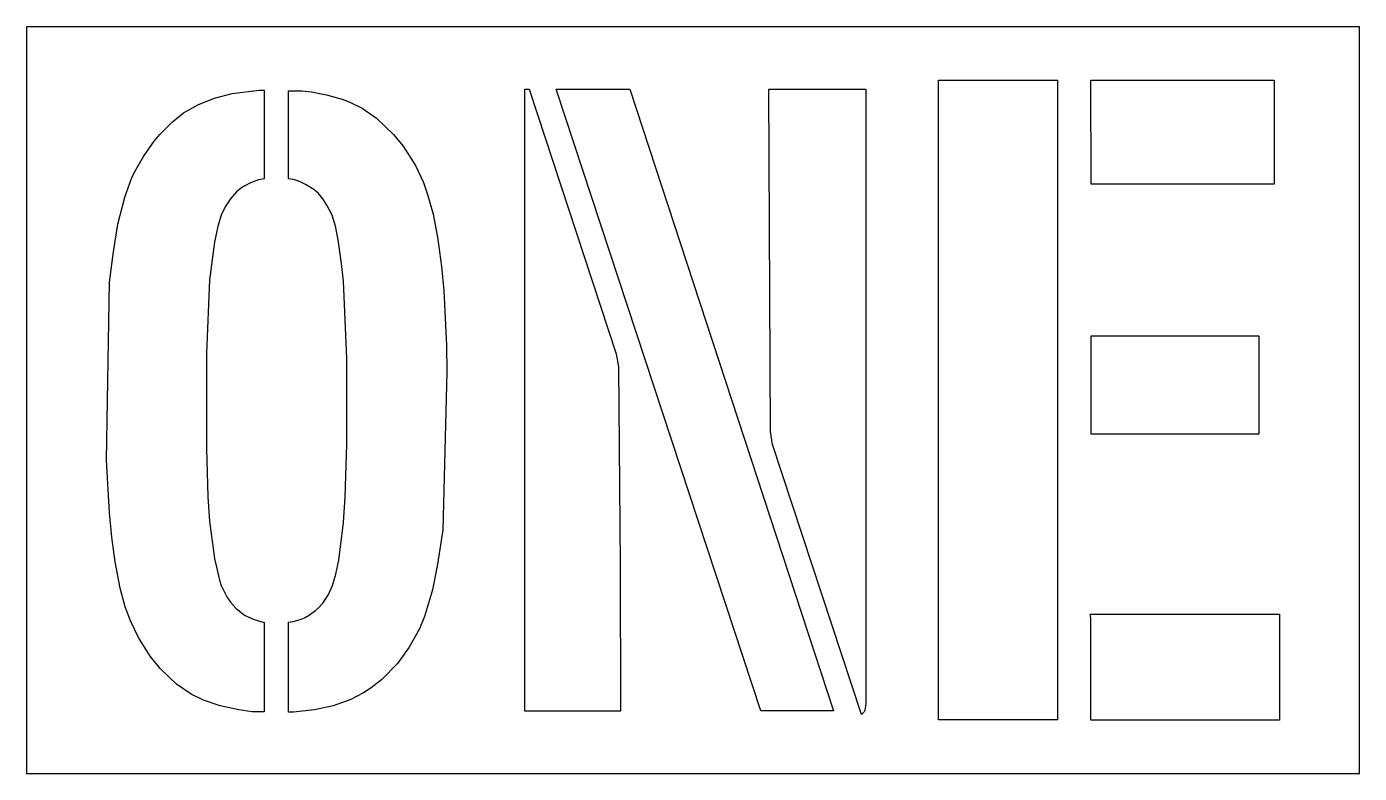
# Model space of a CAD drawing. Header units: inches. Extents: x 0 to 50, y 0 to 28.
import ezdxf

# ---------------------------------------------------------------- set-up
doc = ezdxf.new("R2010")
doc.units = ezdxf.units.IN
doc.header["$MEASUREMENT"] = 0
doc.layers.add('CUT', color=1, linetype='Continuous')

msp = doc.modelspace()

# ---------------------------------------------------------------- linework, layer by layer
at = {"layer": 'CUT'}
for points in [[(0, 0), (50, 0), (50, 28), (0, 28)], [(38.672, 26), (38.672, 2.001), (34.206, 2.001), (34.206, 26)], [(6.854, 18.503), (6.748, 15.751), (6.748, 12.183), (6.801, 10.363), (6.865, 9.453), (7.045, 8.055), (7.238, 7.24), (7.303, 7.046), (7.516, 6.619), (7.649, 6.422), (7.853, 6.2), (7.986, 6.079), (8.179, 5.936), (8.357, 5.84), (8.539, 5.771), (8.91, 5.66), (8.91, 2.304), (8.451, 2.304), (7.964, 2.379), (7.254, 2.529), (6.635, 2.742), (6.169, 2.974), (5.628, 3.342), (5.015, 3.931), (4.637, 4.397), (4.19, 5.099), (3.894, 5.713), (3.702, 6.246), (3.511, 6.944), (3.318, 7.928), (3.191, 8.86), (3.106, 9.77), (3, 11.739), (3.106, 18.418), (3.254, 19.561), (3.426, 20.588), (3.68, 21.604), (3.936, 22.306), (4.042, 22.539), (4.383, 23.135), (4.786, 23.707), (4.994, 23.961), (5.466, 24.432), (5.89, 24.767), (6.445, 25.086), (7.042, 25.32), (7.709, 25.492), (8.727, 25.619), (8.91, 25.619), (8.91, 22.295), (8.695, 22.254), (8.398, 22.149), (8.189, 22.037), (8.059, 21.952), (7.879, 21.808), (7.644, 21.547), (7.451, 21.247), (7.302, 20.926), (7.174, 20.524), (7.045, 19.921)], [(15.247, 20.969), (15.418, 20.111), (15.567, 19.011), (15.651, 18.1), (15.757, 16.047), (15.768, 15.052), (15.62, 9.135), (15.418, 7.844), (15.225, 6.881), (14.929, 5.886), (14.736, 5.416), (14.353, 4.735), (13.908, 4.125), (13.313, 3.502), (12.931, 3.203), (12.644, 3.018), (12.164, 2.763), (11.504, 2.529), (10.794, 2.379), (10.009, 2.294), (9.826, 2.294), (9.826, 5.667), (10.003, 5.692), (10.142, 5.727), (10.301, 5.78), (10.429, 5.833), (10.575, 5.913), (10.834, 6.105), (10.968, 6.221), (11.108, 6.38), (11.307, 6.687), (11.477, 7.05), (11.604, 7.473), (11.712, 7.992), (11.892, 9.41), (11.956, 10.363), (12.009, 12.332), (12.009, 15.56), (11.882, 18.46), (11.818, 19.116), (11.691, 20.006), (11.583, 20.524), (11.456, 20.926), (11.264, 21.311), (11.114, 21.547), (10.945, 21.741), (10.772, 21.892), (10.465, 22.084), (10.288, 22.174), (10.137, 22.228), (10.003, 22.263), (9.826, 22.288), (9.826, 25.598), (10.329, 25.598), (10.685, 25.56), (11.249, 25.447), (11.843, 25.278), (12.122, 25.171), (12.588, 24.939), (13.129, 24.571), (13.763, 23.961), (14.12, 23.516), (14.589, 22.793), (14.885, 22.158), (15.056, 21.667)], [(18.686, 2.336), (18.686, 25.662), (18.853, 25.66), (22.123, 15.734), (22.203, 15.246), (22.265, 7.833), (22.286, 2.336)], [(22.626, 25.66), (30.274, 2.345), (27.55, 2.345), (19.861, 25.66)], [(31.486, 25.661), (31.486, 2.611), (31.464, 2.448), (31.447, 2.369), (31.432, 2.33), (31.419, 2.306), (31.403, 2.282), (31.378, 2.253), (31.328, 2.204), (27.985, 12.327), (27.906, 12.815), (27.843, 25.661)], [(46.808, 25.998), (46.808, 22.089), (39.94, 22.089), (39.926, 25.998)], [(46.231, 16.402), (46.231, 12.718), (39.935, 12.718), (39.935, 16.402)], [(47, 2), (39.928, 2), (39.928, 5.822), (39.903, 5.973), (47, 5.973)]]:
    msp.add_lwpolyline(points, close=True, dxfattribs=at)

doc.saveas('drawing.dxf')
